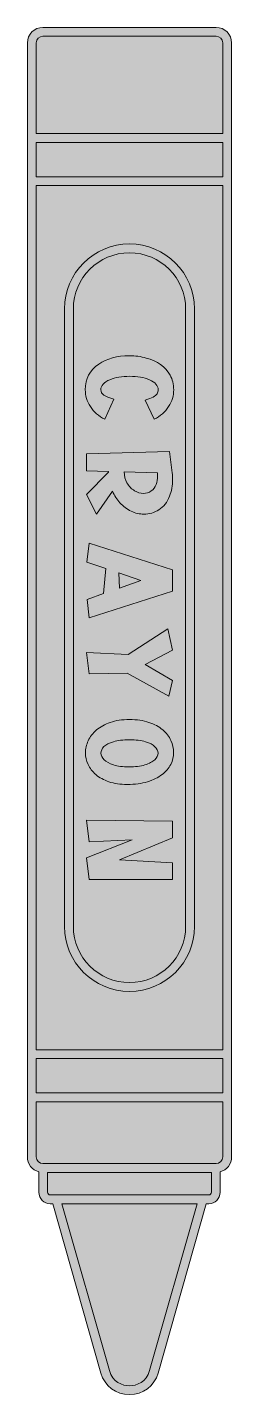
# Model space of a CAD drawing. Header units: inches. Extents: x 1.71 to 2.29, y -3.94 to -0.06.
import ezdxf

# ---------------------------------------------------------------- set-up
doc = ezdxf.new("R2010")
doc.units = ezdxf.units.IN
doc.header["$MEASUREMENT"] = 0
doc.layers.add('Crayon', color=7, linetype='Continuous', lineweight=0)

msp = doc.modelspace()

# ---------------------------------------------------------------- hatches: boundary and pattern name
at = {"layer": 'Crayon', "true_color": 0xf8e0c5, "transparency": 33554687}
h = msp.add_hatch(color=254, dxfattribs=at)
h.dxf.hatch_style = 2
edge = h.paths.add_edge_path()
edge.add_spline(control_points=[(2.2449, -0.0621), (2.2449, -0.0621), (1.7551, -0.0621), (1.7551, -0.0621), (1.7307, -0.0621), (1.7109, -0.0819), (1.7109, -0.1062), (1.7109, -0.1062), (1.7109, -3.2639), (1.7109, -3.2639), (1.7109, -3.2842), (1.7247, -3.3011), (1.7433, -3.3063), (1.7433, -3.3063), (1.7433, -3.3642), (1.7433, -3.3642), (1.7433, -3.3821), (1.7578, -3.3967), (1.7757, -3.3967), (1.7757, -3.3967), (1.7829, -3.3967), (1.7829, -3.3967), (1.7829, -3.3967), (1.919, -3.8767), (1.919, -3.8767), (1.9295, -3.9139), (1.9613, -3.9379), (2, -3.9379), (2.0387, -3.9379), (2.0705, -3.9139), (2.081, -3.8767), (2.081, -3.8767), (2.2171, -3.3967), (2.2171, -3.3967), (2.2171, -3.3967), (2.2243, -3.3967), (2.2243, -3.3967), (2.2422, -3.3967), (2.2567, -3.3821), (2.2567, -3.3642), (2.2567, -3.3642), (2.2567, -3.3063), (2.2567, -3.3063), (2.2753, -3.3011), (2.2891, -3.2842), (2.2891, -3.2639), (2.2891, -3.2639), (2.2891, -0.1062), (2.2891, -0.1062), (2.2891, -0.0819), (2.2693, -0.0621), (2.2449, -0.0621)], knot_values=[0, 0, 0, 0, 1, 1, 1, 2, 2, 2, 3, 3, 3, 4, 4, 4, 5, 5, 5, 6, 6, 6, 7, 7, 7, 8, 8, 8, 9, 9, 9, 10, 10, 10, 11, 11, 11, 12, 12, 12, 13, 13, 13, 14, 14, 14, 15, 15, 15, 16, 16, 16, 17, 17, 17, 17], degree=3, periodic=0)
at = {"layer": 'Crayon', "true_color": 0x333333, "transparency": 33554687}
h = msp.add_hatch(color=250, dxfattribs=at)
h.dxf.hatch_style = 2
edge = h.paths.add_edge_path()
edge.add_spline(control_points=[(1.8787, -2.3094), (1.8787, -2.3094), (2.1213, -2.3123), (2.1213, -2.3123), (2.1213, -2.3123), (2.1213, -2.3599), (2.1213, -2.3599), (2.1213, -2.3599), (1.9718, -2.4216), (1.9718, -2.4216), (1.9718, -2.4216), (2.1213, -2.4304), (2.1213, -2.4304), (2.1213, -2.4304), (2.1213, -2.4777), (2.1213, -2.4777), (2.1213, -2.4777), (1.8862, -2.4777), (1.8862, -2.4777), (1.8862, -2.4777), (1.8787, -2.4161), (1.8787, -2.4161), (1.8787, -2.4161), (2.0074, -2.3651), (2.0074, -2.3651), (2.0074, -2.3651), (1.8862, -2.3707), (1.8862, -2.3707), (1.8862, -2.3707), (1.8787, -2.3094), (1.8787, -2.3094)], knot_values=[0, 0, 0, 0, 1, 1, 1, 2, 2, 2, 3, 3, 3, 4, 4, 4, 5, 5, 5, 6, 6, 6, 7, 7, 7, 8, 8, 8, 9, 9, 9, 10, 10, 10, 10], degree=3, periodic=0)
edge = h.paths.add_edge_path()
edge.add_spline(control_points=[(2.0715, -2.138), (2.0652, -2.144), (2.0559, -2.1489), (2.0436, -2.1528), (2.0313, -2.1566), (2.016, -2.1586), (1.9979, -2.1586), (1.9808, -2.1586), (1.9663, -2.1567), (1.9546, -2.1528), (1.9429, -2.149), (1.9341, -2.1442), (1.9281, -2.1383), (1.9221, -2.1324), (1.9191, -2.1261), (1.9191, -2.1193), (1.9191, -2.1129), (1.922, -2.1068), (1.9278, -2.1011), (1.9335, -2.0954), (1.9424, -2.0908), (1.9545, -2.0871), (1.9665, -2.0835), (1.9817, -2.0817), (2, -2.0817), (2.0182, -2.0817), (2.0333, -2.0835), (2.0453, -2.0871), (2.0573, -2.0908), (2.0662, -2.0955), (2.0721, -2.1012), (2.078, -2.1069), (2.0809, -2.1129), (2.0809, -2.1191), (2.0809, -2.1257), (2.0778, -2.132), (2.0715, -2.138)], knot_values=[0, 0, 0, 0, 1, 1, 1, 2, 2, 2, 3, 3, 3, 4, 4, 4, 5, 5, 5, 6, 6, 6, 7, 7, 7, 8, 8, 8, 9, 9, 9, 10, 10, 10, 11, 11, 11, 12, 12, 12, 12], degree=3, periodic=0)
edge = h.paths.add_edge_path()
edge.add_spline(control_points=[(2.094, -2.0535), (2.0836, -2.0446), (2.0705, -2.0375), (2.0549, -2.0322), (2.0392, -2.0269), (2.0209, -2.0242), (2, -2.0242), (1.9793, -2.0242), (1.9612, -2.0269), (1.9456, -2.0323), (1.9301, -2.0376), (1.9171, -2.0448), (1.9066, -2.0538), (1.8961, -2.0628), (1.8883, -2.0729), (1.8831, -2.0842), (1.8779, -2.0954), (1.8753, -2.1069), (1.8753, -2.1187), (1.8753, -2.13), (1.8778, -2.141), (1.8827, -2.1516), (1.8876, -2.1623), (1.895, -2.1718), (1.9048, -2.1803), (1.9146, -2.1888), (1.927, -2.1955), (1.9418, -2.2006), (1.9566, -2.2056), (1.9738, -2.2081), (1.9936, -2.2081), (2.0154, -2.2081), (2.0346, -2.2056), (2.051, -2.2006), (2.0674, -2.1955), (2.0811, -2.1887), (2.0921, -2.1802), (2.1031, -2.1717), (2.1113, -2.162), (2.1168, -2.1512), (2.1223, -2.1403), (2.125, -2.1292), (2.125, -2.1177), (2.125, -2.106), (2.1224, -2.0946), (2.1173, -2.0835), (2.1121, -2.0724), (2.1044, -2.0624), (2.094, -2.0535)], knot_values=[0, 0, 0, 0, 1, 1, 1, 2, 2, 2, 3, 3, 3, 4, 4, 4, 5, 5, 5, 6, 6, 6, 7, 7, 7, 8, 8, 8, 9, 9, 9, 10, 10, 10, 11, 11, 11, 12, 12, 12, 13, 13, 13, 14, 14, 14, 15, 15, 15, 16, 16, 16, 16], degree=3, periodic=0)
edge = h.paths.add_edge_path()
edge.add_spline(control_points=[(1.8787, -1.8338), (1.8787, -1.8338), (1.9963, -1.8394), (1.9963, -1.8394), (1.9963, -1.8394), (2.1084, -1.767), (2.1084, -1.767), (2.1084, -1.767), (2.1221, -1.8278), (2.1221, -1.8278), (2.1221, -1.8278), (2.0444, -1.8682), (2.0444, -1.8682), (2.0444, -1.8682), (2.122, -1.9131), (2.122, -1.9131), (2.122, -1.9131), (2.1113, -1.9582), (2.1113, -1.9582), (2.1113, -1.9582), (1.9932, -1.8925), (1.9932, -1.8925), (1.9932, -1.8925), (1.8862, -1.8946), (1.8862, -1.8946), (1.8862, -1.8946), (1.8787, -1.8338), (1.8787, -1.8338)], knot_values=[0, 0, 0, 0, 1, 1, 1, 2, 2, 2, 3, 3, 3, 4, 4, 4, 5, 5, 5, 6, 6, 6, 7, 7, 7, 8, 8, 8, 9, 9, 9, 9], degree=3, periodic=0)
edge = h.paths.add_edge_path()
edge.add_spline(control_points=[(2.0317, -1.6302), (2.0317, -1.6302), (1.9714, -1.6514), (1.9714, -1.6514), (1.9714, -1.6514), (1.9694, -1.6088), (1.9694, -1.6088), (1.9694, -1.6088), (2.0317, -1.6302), (2.0317, -1.6302)], knot_values=[0, 0, 0, 0, 1, 1, 1, 2, 2, 2, 3, 3, 3, 3], degree=3, periodic=0)
edge = h.paths.add_edge_path()
edge.add_spline(control_points=[(1.8798, -1.6836), (1.8798, -1.6836), (1.8862, -1.736), (1.8862, -1.736), (1.8862, -1.736), (2.1213, -1.6602), (2.1213, -1.6602), (2.1213, -1.6602), (2.1213, -1.5999), (2.1213, -1.5999), (2.1213, -1.5999), (1.8862, -1.5241), (1.8862, -1.5241), (1.8862, -1.5241), (1.8796, -1.5777), (1.8796, -1.5777), (1.8796, -1.5777), (1.9327, -1.596), (1.9327, -1.596), (1.9327, -1.596), (1.9268, -1.667), (1.9268, -1.667), (1.9268, -1.667), (1.8798, -1.6836), (1.8798, -1.6836)], knot_values=[0, 0, 0, 0, 1, 1, 1, 2, 2, 2, 3, 3, 3, 4, 4, 4, 5, 5, 5, 6, 6, 6, 7, 7, 7, 8, 8, 8, 8], degree=3, periodic=0)
edge = h.paths.add_edge_path()
edge.add_spline(control_points=[(2.0792, -1.3247), (2.0794, -1.3278), (2.0795, -1.3308), (2.0795, -1.3337), (2.0795, -1.3422), (2.0781, -1.3503), (2.0755, -1.358), (2.0728, -1.3657), (2.0682, -1.3718), (2.0616, -1.3763), (2.0551, -1.3808), (2.0478, -1.3831), (2.0399, -1.3831), (2.0311, -1.3831), (2.0225, -1.3806), (2.014, -1.3755), (2.0055, -1.3705), (1.9985, -1.3631), (1.9929, -1.3533), (1.9879, -1.3446), (1.9851, -1.3342), (1.9846, -1.322), (1.9846, -1.322), (2.0792, -1.3247), (2.0792, -1.3247)], knot_values=[0, 0, 0, 0, 1, 1, 1, 2, 2, 2, 3, 3, 3, 4, 4, 4, 5, 5, 5, 6, 6, 6, 7, 7, 7, 8, 8, 8, 8], degree=3, periodic=0)
edge = h.paths.add_edge_path()
edge.add_spline(control_points=[(1.9062, -1.442), (1.9062, -1.442), (1.9521, -1.377), (1.9521, -1.377), (1.9574, -1.3895), (1.9642, -1.4004), (1.9725, -1.4095), (1.9821, -1.4201), (1.9929, -1.4282), (2.0047, -1.4337), (2.0166, -1.4392), (2.0286, -1.442), (2.0407, -1.442), (2.056, -1.442), (2.0702, -1.4378), (2.0833, -1.4295), (2.0964, -1.4212), (2.1065, -1.4084), (2.1136, -1.391), (2.1191, -1.3775), (2.1218, -1.3611), (2.1218, -1.3417), (2.1218, -1.3364), (2.1216, -1.3308), (2.1212, -1.3249), (2.1212, -1.3249), (2.1137, -1.2647), (2.1137, -1.2647), (2.1137, -1.2647), (1.8787, -1.2714), (1.8787, -1.2714), (1.8787, -1.2714), (1.8787, -1.3191), (1.8787, -1.3191), (1.8787, -1.3191), (1.9406, -1.3208), (1.9406, -1.3208), (1.9406, -1.3208), (1.9408, -1.3232), (1.9408, -1.3232), (1.9408, -1.3232), (1.8787, -1.3863), (1.8787, -1.3863), (1.8787, -1.3863), (1.9062, -1.442), (1.9062, -1.442)], knot_values=[0, 0, 0, 0, 1, 1, 1, 2, 2, 2, 3, 3, 3, 4, 4, 4, 5, 5, 5, 6, 6, 6, 7, 7, 7, 8, 8, 8, 9, 9, 9, 10, 10, 10, 11, 11, 11, 12, 12, 12, 13, 13, 13, 14, 14, 14, 15, 15, 15, 15], degree=3, periodic=0)
edge = h.paths.add_edge_path()
edge.add_spline(control_points=[(2.1149, -1.0477), (2.1217, -1.0597), (2.1252, -1.0737), (2.1252, -1.0895), (2.1252, -1.1062), (2.1204, -1.1221), (2.1107, -1.1372), (2.101, -1.1524), (2.0874, -1.1643), (2.0698, -1.1729), (2.0698, -1.1729), (2.0447, -1.1185), (2.0447, -1.1185), (2.0543, -1.1159), (2.0617, -1.1132), (2.067, -1.1102), (2.0723, -1.1073), (2.076, -1.1041), (2.0781, -1.1006), (2.0802, -1.0972), (2.0812, -1.0935), (2.0812, -1.0895), (2.0812, -1.0775), (2.0729, -1.068), (2.0562, -1.0609), (2.0409, -1.0545), (2.0224, -1.0512), (2.0006, -1.0512), (1.9789, -1.0512), (1.9601, -1.0545), (1.9445, -1.0609), (1.9273, -1.0678), (1.9188, -1.0773), (1.9188, -1.0895), (1.9188, -1.0955), (1.9217, -1.1006), (1.9275, -1.1046), (1.9334, -1.1086), (1.9429, -1.1123), (1.9561, -1.1158), (1.9561, -1.1158), (1.9302, -1.1729), (1.9302, -1.1729), (1.9126, -1.1643), (1.899, -1.1524), (1.8893, -1.1372), (1.8796, -1.1221), (1.8748, -1.1062), (1.8748, -1.0895), (1.8748, -1.0583), (1.8875, -1.034), (1.913, -1.0166), (1.9359, -1.0009), (1.9648, -0.993), (1.9995, -0.993), (2.0161, -0.993), (2.0321, -0.9951), (2.0475, -0.9994), (2.079, -1.0081), (2.1015, -1.0242), (2.1149, -1.0477)], knot_values=[0, 0, 0, 0, 1, 1, 1, 2, 2, 2, 3, 3, 3, 4, 4, 4, 5, 5, 5, 6, 6, 6, 7, 7, 7, 8, 8, 8, 9, 9, 9, 10, 10, 10, 11, 11, 11, 12, 12, 12, 13, 13, 13, 14, 14, 14, 15, 15, 15, 16, 16, 16, 17, 17, 17, 18, 18, 18, 19, 19, 19, 20, 20, 20, 20], degree=3, periodic=0)
edge = h.paths.add_edge_path()
edge.add_spline(control_points=[(2.159, -2.6108), (2.159, -2.6985), (2.0877, -2.7698), (2, -2.7698), (1.9123, -2.7698), (1.841, -2.6985), (1.841, -2.6108), (1.841, -2.6108), (1.841, -0.8602), (1.841, -0.8602), (1.841, -0.7726), (1.9123, -0.7012), (2, -0.7012), (2.0877, -0.7012), (2.159, -0.7726), (2.159, -0.8602), (2.159, -0.8602), (2.159, -2.6108), (2.159, -2.6108)], knot_values=[0, 0, 0, 0, 1, 1, 1, 2, 2, 2, 3, 3, 3, 4, 4, 4, 5, 5, 5, 6, 6, 6, 6], degree=3, periodic=0)
edge = h.paths.add_edge_path()
edge.add_spline(control_points=[(2, -0.6762), (1.8986, -0.6762), (1.816, -0.7588), (1.816, -0.8602), (1.816, -0.8602), (1.816, -2.6108), (1.816, -2.6108), (1.816, -2.7123), (1.8986, -2.7948), (2, -2.7948), (2.1014, -2.7948), (2.184, -2.7123), (2.184, -2.6108), (2.184, -2.6108), (2.184, -0.8602), (2.184, -0.8602), (2.184, -0.7588), (2.1014, -0.6762), (2, -0.6762)], knot_values=[0, 0, 0, 0, 1, 1, 1, 2, 2, 2, 3, 3, 3, 4, 4, 4, 5, 5, 5, 6, 6, 6, 6], degree=3, periodic=0)
edge = h.paths.add_edge_path()
edge.add_spline(control_points=[(2.2449, -3.2831), (2.2449, -3.2831), (1.7551, -3.2831), (1.7551, -3.2831), (1.7445, -3.2831), (1.7359, -3.2745), (1.7359, -3.2639), (1.7359, -3.2639), (1.7359, -3.1077), (1.7359, -3.1077), (1.7359, -3.1077), (2.2641, -3.1077), (2.2641, -3.1077), (2.2641, -3.1077), (2.2641, -3.2639), (2.2641, -3.2639), (2.2641, -3.2745), (2.2555, -3.2831), (2.2449, -3.2831)], knot_values=[0, 0, 0, 0, 1, 1, 1, 2, 2, 2, 3, 3, 3, 4, 4, 4, 5, 5, 5, 6, 6, 6, 6], degree=3, periodic=0)
edge = h.paths.add_edge_path()
edge.add_spline(control_points=[(2.2243, -3.3717), (2.2243, -3.3717), (1.7757, -3.3717), (1.7757, -3.3717), (1.7716, -3.3717), (1.7683, -3.3683), (1.7683, -3.3642), (1.7683, -3.3642), (1.7683, -3.3081), (1.7683, -3.3081), (1.7683, -3.3081), (2.2317, -3.3081), (2.2317, -3.3081), (2.2317, -3.3081), (2.2317, -3.3642), (2.2317, -3.3642), (2.2317, -3.3683), (2.2284, -3.3717), (2.2243, -3.3717)], knot_values=[0, 0, 0, 0, 1, 1, 1, 2, 2, 2, 3, 3, 3, 4, 4, 4, 5, 5, 5, 6, 6, 6, 6], degree=3, periodic=0)
edge = h.paths.add_edge_path()
edge.add_spline(control_points=[(2.057, -3.8698), (2.048, -3.9017), (2.0207, -3.9129), (2, -3.9129), (1.9793, -3.9129), (1.952, -3.9016), (1.943, -3.8698), (1.943, -3.8698), (1.8089, -3.3967), (1.8089, -3.3967), (1.8089, -3.3967), (2.1911, -3.3967), (2.1911, -3.3967), (2.1911, -3.3967), (2.057, -3.8698), (2.057, -3.8698)], knot_values=[0, 0, 0, 0, 1, 1, 1, 2, 2, 2, 3, 3, 3, 4, 4, 4, 5, 5, 5, 5], degree=3, periodic=0)
edge = h.paths.add_edge_path()
edge.add_spline(control_points=[(1.7359, -0.4856), (1.7359, -0.4856), (1.7359, -0.3883), (1.7359, -0.3883), (1.7359, -0.3883), (2.2641, -0.3883), (2.2641, -0.3883), (2.2641, -0.3883), (2.2641, -0.4856), (2.2641, -0.4856), (2.2641, -0.4856), (1.7359, -0.4856), (1.7359, -0.4856)], knot_values=[0, 0, 0, 0, 1, 1, 1, 2, 2, 2, 3, 3, 3, 4, 4, 4, 4], degree=3, periodic=0)
edge = h.paths.add_edge_path()
edge.add_spline(control_points=[(2.2641, -2.9854), (2.2641, -2.9854), (2.2641, -3.0827), (2.2641, -3.0827), (2.2641, -3.0827), (1.7359, -3.0827), (1.7359, -3.0827), (1.7359, -3.0827), (1.7359, -2.9854), (1.7359, -2.9854), (1.7359, -2.9854), (2.2641, -2.9854), (2.2641, -2.9854)], knot_values=[0, 0, 0, 0, 1, 1, 1, 2, 2, 2, 3, 3, 3, 4, 4, 4, 4], degree=3, periodic=0)
edge = h.paths.add_edge_path()
edge.add_spline(control_points=[(1.7359, -2.9604), (1.7359, -2.9604), (1.7359, -0.5106), (1.7359, -0.5106), (1.7359, -0.5106), (2.2641, -0.5106), (2.2641, -0.5106), (2.2641, -0.5106), (2.2641, -2.9604), (2.2641, -2.9604), (2.2641, -2.9604), (1.7359, -2.9604), (1.7359, -2.9604)], knot_values=[0, 0, 0, 0, 1, 1, 1, 2, 2, 2, 3, 3, 3, 4, 4, 4, 4], degree=3, periodic=0)
edge = h.paths.add_edge_path()
edge.add_spline(control_points=[(1.7551, -0.0871), (1.7551, -0.0871), (2.2449, -0.0871), (2.2449, -0.0871), (2.2555, -0.0871), (2.2641, -0.0957), (2.2641, -0.1062), (2.2641, -0.1062), (2.2641, -0.3633), (2.2641, -0.3633), (2.2641, -0.3633), (1.7359, -0.3633), (1.7359, -0.3633), (1.7359, -0.3633), (1.7359, -0.1062), (1.7359, -0.1062), (1.7359, -0.0957), (1.7445, -0.0871), (1.7551, -0.0871)], knot_values=[0, 0, 0, 0, 1, 1, 1, 2, 2, 2, 3, 3, 3, 4, 4, 4, 5, 5, 5, 6, 6, 6, 6], degree=3, periodic=0)
edge = h.paths.add_edge_path()
edge.add_spline(control_points=[(2.2449, -0.0621), (2.2449, -0.0621), (1.7551, -0.0621), (1.7551, -0.0621), (1.7307, -0.0621), (1.7109, -0.0819), (1.7109, -0.1062), (1.7109, -0.1062), (1.7109, -3.2639), (1.7109, -3.2639), (1.7109, -3.2842), (1.7247, -3.3011), (1.7433, -3.3063), (1.7433, -3.3063), (1.7433, -3.3642), (1.7433, -3.3642), (1.7433, -3.3821), (1.7578, -3.3967), (1.7757, -3.3967), (1.7757, -3.3967), (1.7829, -3.3967), (1.7829, -3.3967), (1.7829, -3.3967), (1.919, -3.8767), (1.919, -3.8767), (1.9295, -3.9139), (1.9613, -3.9379), (2, -3.9379), (2.0387, -3.9379), (2.0705, -3.9139), (2.081, -3.8767), (2.081, -3.8767), (2.2171, -3.3967), (2.2171, -3.3967), (2.2171, -3.3967), (2.2243, -3.3967), (2.2243, -3.3967), (2.2422, -3.3967), (2.2567, -3.3821), (2.2567, -3.3642), (2.2567, -3.3642), (2.2567, -3.3063), (2.2567, -3.3063), (2.2753, -3.3011), (2.2891, -3.2842), (2.2891, -3.2639), (2.2891, -3.2639), (2.2891, -0.1062), (2.2891, -0.1062), (2.2891, -0.0819), (2.2693, -0.0621), (2.2449, -0.0621)], knot_values=[0, 0, 0, 0, 1, 1, 1, 2, 2, 2, 3, 3, 3, 4, 4, 4, 5, 5, 5, 6, 6, 6, 7, 7, 7, 8, 8, 8, 9, 9, 9, 10, 10, 10, 11, 11, 11, 12, 12, 12, 13, 13, 13, 14, 14, 14, 15, 15, 15, 16, 16, 16, 17, 17, 17, 17], degree=3, periodic=0)

# ---------------------------------------------------------------- linework, layer by layer
at = {"layer": 'Crayon'}
for points, knots in [([(2.2449, -0.0621), (2.2449, -0.0621), (1.7551, -0.0621), (1.7551, -0.0621), (1.7307, -0.0621), (1.7109, -0.0819), (1.7109, -0.1062), (1.7109, -0.1062), (1.7109, -3.2639), (1.7109, -3.2639), (1.7109, -3.2842), (1.7247, -3.3011), (1.7433, -3.3063), (1.7433, -3.3063), (1.7433, -3.3642), (1.7433, -3.3642), (1.7433, -3.3821), (1.7578, -3.3967), (1.7757, -3.3967), (1.7757, -3.3967), (1.7829, -3.3967), (1.7829, -3.3967), (1.7829, -3.3967), (1.919, -3.8767), (1.919, -3.8767), (1.9295, -3.9139), (1.9613, -3.9379), (2, -3.9379), (2.0387, -3.9379), (2.0705, -3.9139), (2.081, -3.8767), (2.081, -3.8767), (2.2171, -3.3967), (2.2171, -3.3967), (2.2171, -3.3967), (2.2243, -3.3967), (2.2243, -3.3967), (2.2422, -3.3967), (2.2567, -3.3821), (2.2567, -3.3642), (2.2567, -3.3642), (2.2567, -3.3063), (2.2567, -3.3063), (2.2753, -3.3011), (2.2891, -3.2842), (2.2891, -3.2639), (2.2891, -3.2639), (2.2891, -0.1062), (2.2891, -0.1062), (2.2891, -0.0819), (2.2693, -0.0621), (2.2449, -0.0621)], [0, 0, 0, 0, 1, 1, 1, 2, 2, 2, 3, 3, 3, 4, 4, 4, 5, 5, 5, 6, 6, 6, 7, 7, 7, 8, 8, 8, 9, 9, 9, 10, 10, 10, 11, 11, 11, 12, 12, 12, 13, 13, 13, 14, 14, 14, 15, 15, 15, 16, 16, 16, 17, 17, 17, 17]), ([(2.2449, -0.0621), (2.2449, -0.0621), (1.7551, -0.0621), (1.7551, -0.0621), (1.7307, -0.0621), (1.7109, -0.0819), (1.7109, -0.1062), (1.7109, -0.1062), (1.7109, -3.2639), (1.7109, -3.2639), (1.7109, -3.2842), (1.7247, -3.3011), (1.7433, -3.3063), (1.7433, -3.3063), (1.7433, -3.3642), (1.7433, -3.3642), (1.7433, -3.3821), (1.7578, -3.3967), (1.7757, -3.3967), (1.7757, -3.3967), (1.7829, -3.3967), (1.7829, -3.3967), (1.7829, -3.3967), (1.919, -3.8767), (1.919, -3.8767), (1.9295, -3.9139), (1.9613, -3.9379), (2, -3.9379), (2.0387, -3.9379), (2.0705, -3.9139), (2.081, -3.8767), (2.081, -3.8767), (2.2171, -3.3967), (2.2171, -3.3967), (2.2171, -3.3967), (2.2243, -3.3967), (2.2243, -3.3967), (2.2422, -3.3967), (2.2567, -3.3821), (2.2567, -3.3642), (2.2567, -3.3642), (2.2567, -3.3063), (2.2567, -3.3063), (2.2753, -3.3011), (2.2891, -3.2842), (2.2891, -3.2639), (2.2891, -3.2639), (2.2891, -0.1062), (2.2891, -0.1062), (2.2891, -0.0819), (2.2693, -0.0621), (2.2449, -0.0621)], [0, 0, 0, 0, 1, 1, 1, 2, 2, 2, 3, 3, 3, 4, 4, 4, 5, 5, 5, 6, 6, 6, 7, 7, 7, 8, 8, 8, 9, 9, 9, 10, 10, 10, 11, 11, 11, 12, 12, 12, 13, 13, 13, 14, 14, 14, 15, 15, 15, 16, 16, 16, 17, 17, 17, 17]), ([(1.7551, -0.0871), (1.7551, -0.0871), (2.2449, -0.0871), (2.2449, -0.0871), (2.2555, -0.0871), (2.2641, -0.0957), (2.2641, -0.1062), (2.2641, -0.1062), (2.2641, -0.3633), (2.2641, -0.3633), (2.2641, -0.3633), (1.7359, -0.3633), (1.7359, -0.3633), (1.7359, -0.3633), (1.7359, -0.1062), (1.7359, -0.1062), (1.7359, -0.0957), (1.7445, -0.0871), (1.7551, -0.0871)], [0, 0, 0, 0, 1, 1, 1, 2, 2, 2, 3, 3, 3, 4, 4, 4, 5, 5, 5, 6, 6, 6, 6]), ([(1.7359, -0.4856), (1.7359, -0.4856), (1.7359, -0.3883), (1.7359, -0.3883), (1.7359, -0.3883), (2.2641, -0.3883), (2.2641, -0.3883), (2.2641, -0.3883), (2.2641, -0.4856), (2.2641, -0.4856), (2.2641, -0.4856), (1.7359, -0.4856), (1.7359, -0.4856)], [0, 0, 0, 0, 1, 1, 1, 2, 2, 2, 3, 3, 3, 4, 4, 4, 4]), ([(1.7359, -2.9604), (1.7359, -2.9604), (1.7359, -0.5106), (1.7359, -0.5106), (1.7359, -0.5106), (2.2641, -0.5106), (2.2641, -0.5106), (2.2641, -0.5106), (2.2641, -2.9604), (2.2641, -2.9604), (2.2641, -2.9604), (1.7359, -2.9604), (1.7359, -2.9604)], [0, 0, 0, 0, 1, 1, 1, 2, 2, 2, 3, 3, 3, 4, 4, 4, 4]), ([(2, -0.6762), (1.8986, -0.6762), (1.816, -0.7588), (1.816, -0.8602), (1.816, -0.8602), (1.816, -2.6108), (1.816, -2.6108), (1.816, -2.7123), (1.8986, -2.7948), (2, -2.7948), (2.1014, -2.7948), (2.184, -2.7123), (2.184, -2.6108), (2.184, -2.6108), (2.184, -0.8602), (2.184, -0.8602), (2.184, -0.7588), (2.1014, -0.6762), (2, -0.6762)], [0, 0, 0, 0, 1, 1, 1, 2, 2, 2, 3, 3, 3, 4, 4, 4, 5, 5, 5, 6, 6, 6, 6]), ([(2.159, -2.6108), (2.159, -2.6985), (2.0877, -2.7698), (2, -2.7698), (1.9123, -2.7698), (1.841, -2.6985), (1.841, -2.6108), (1.841, -2.6108), (1.841, -0.8602), (1.841, -0.8602), (1.841, -0.7726), (1.9123, -0.7012), (2, -0.7012), (2.0877, -0.7012), (2.159, -0.7726), (2.159, -0.8602), (2.159, -0.8602), (2.159, -2.6108), (2.159, -2.6108)], [0, 0, 0, 0, 1, 1, 1, 2, 2, 2, 3, 3, 3, 4, 4, 4, 5, 5, 5, 6, 6, 6, 6]), ([(2.1149, -1.0477), (2.1217, -1.0597), (2.1252, -1.0737), (2.1252, -1.0895), (2.1252, -1.1062), (2.1204, -1.1221), (2.1107, -1.1372), (2.101, -1.1524), (2.0874, -1.1643), (2.0698, -1.1729), (2.0698, -1.1729), (2.0447, -1.1185), (2.0447, -1.1185), (2.0543, -1.1159), (2.0617, -1.1132), (2.067, -1.1102), (2.0723, -1.1073), (2.076, -1.1041), (2.0781, -1.1006), (2.0802, -1.0972), (2.0812, -1.0935), (2.0812, -1.0895), (2.0812, -1.0775), (2.0729, -1.068), (2.0562, -1.0609), (2.0409, -1.0545), (2.0224, -1.0512), (2.0006, -1.0512), (1.9789, -1.0512), (1.9601, -1.0545), (1.9445, -1.0609), (1.9273, -1.0678), (1.9188, -1.0773), (1.9188, -1.0895), (1.9188, -1.0955), (1.9217, -1.1006), (1.9275, -1.1046), (1.9334, -1.1086), (1.9429, -1.1123), (1.9561, -1.1158), (1.9561, -1.1158), (1.9302, -1.1729), (1.9302, -1.1729), (1.9126, -1.1643), (1.899, -1.1524), (1.8893, -1.1372), (1.8796, -1.1221), (1.8748, -1.1062), (1.8748, -1.0895), (1.8748, -1.0583), (1.8875, -1.034), (1.913, -1.0166), (1.9359, -1.0009), (1.9648, -0.993), (1.9995, -0.993), (2.0161, -0.993), (2.0321, -0.9951), (2.0475, -0.9994), (2.079, -1.0081), (2.1015, -1.0242), (2.1149, -1.0477)], [0, 0, 0, 0, 1, 1, 1, 2, 2, 2, 3, 3, 3, 4, 4, 4, 5, 5, 5, 6, 6, 6, 7, 7, 7, 8, 8, 8, 9, 9, 9, 10, 10, 10, 11, 11, 11, 12, 12, 12, 13, 13, 13, 14, 14, 14, 15, 15, 15, 16, 16, 16, 17, 17, 17, 18, 18, 18, 19, 19, 19, 20, 20, 20, 20]), ([(1.9062, -1.442), (1.9062, -1.442), (1.9521, -1.377), (1.9521, -1.377), (1.9574, -1.3895), (1.9642, -1.4004), (1.9725, -1.4095), (1.9821, -1.4201), (1.9929, -1.4282), (2.0047, -1.4337), (2.0166, -1.4392), (2.0286, -1.442), (2.0407, -1.442), (2.056, -1.442), (2.0702, -1.4378), (2.0833, -1.4295), (2.0964, -1.4212), (2.1065, -1.4084), (2.1136, -1.391), (2.1191, -1.3775), (2.1218, -1.3611), (2.1218, -1.3417), (2.1218, -1.3364), (2.1216, -1.3308), (2.1212, -1.3249), (2.1212, -1.3249), (2.1137, -1.2647), (2.1137, -1.2647), (2.1137, -1.2647), (1.8787, -1.2714), (1.8787, -1.2714), (1.8787, -1.2714), (1.8787, -1.3191), (1.8787, -1.3191), (1.8787, -1.3191), (1.9406, -1.3208), (1.9406, -1.3208), (1.9406, -1.3208), (1.9408, -1.3232), (1.9408, -1.3232), (1.9408, -1.3232), (1.8787, -1.3863), (1.8787, -1.3863), (1.8787, -1.3863), (1.9062, -1.442), (1.9062, -1.442)], [0, 0, 0, 0, 1, 1, 1, 2, 2, 2, 3, 3, 3, 4, 4, 4, 5, 5, 5, 6, 6, 6, 7, 7, 7, 8, 8, 8, 9, 9, 9, 10, 10, 10, 11, 11, 11, 12, 12, 12, 13, 13, 13, 14, 14, 14, 15, 15, 15, 15]), ([(2.0792, -1.3247), (2.0794, -1.3278), (2.0795, -1.3308), (2.0795, -1.3337), (2.0795, -1.3422), (2.0781, -1.3503), (2.0755, -1.358), (2.0728, -1.3657), (2.0682, -1.3718), (2.0616, -1.3763), (2.0551, -1.3808), (2.0478, -1.3831), (2.0399, -1.3831), (2.0311, -1.3831), (2.0225, -1.3806), (2.014, -1.3755), (2.0055, -1.3705), (1.9985, -1.3631), (1.9929, -1.3533), (1.9879, -1.3446), (1.9851, -1.3342), (1.9846, -1.322), (1.9846, -1.322), (2.0792, -1.3247), (2.0792, -1.3247)], [0, 0, 0, 0, 1, 1, 1, 2, 2, 2, 3, 3, 3, 4, 4, 4, 5, 5, 5, 6, 6, 6, 7, 7, 7, 8, 8, 8, 8]), ([(1.8798, -1.6836), (1.8798, -1.6836), (1.8862, -1.736), (1.8862, -1.736), (1.8862, -1.736), (2.1213, -1.6602), (2.1213, -1.6602), (2.1213, -1.6602), (2.1213, -1.5999), (2.1213, -1.5999), (2.1213, -1.5999), (1.8862, -1.5241), (1.8862, -1.5241), (1.8862, -1.5241), (1.8796, -1.5777), (1.8796, -1.5777), (1.8796, -1.5777), (1.9327, -1.596), (1.9327, -1.596), (1.9327, -1.596), (1.9268, -1.667), (1.9268, -1.667), (1.9268, -1.667), (1.8798, -1.6836), (1.8798, -1.6836)], [0, 0, 0, 0, 1, 1, 1, 2, 2, 2, 3, 3, 3, 4, 4, 4, 5, 5, 5, 6, 6, 6, 7, 7, 7, 8, 8, 8, 8]), ([(2.0317, -1.6302), (2.0317, -1.6302), (1.9714, -1.6514), (1.9714, -1.6514), (1.9714, -1.6514), (1.9694, -1.6088), (1.9694, -1.6088), (1.9694, -1.6088), (2.0317, -1.6302), (2.0317, -1.6302)], [0, 0, 0, 0, 1, 1, 1, 2, 2, 2, 3, 3, 3, 3]), ([(1.8787, -1.8338), (1.8787, -1.8338), (1.9963, -1.8394), (1.9963, -1.8394), (1.9963, -1.8394), (2.1084, -1.767), (2.1084, -1.767), (2.1084, -1.767), (2.1221, -1.8278), (2.1221, -1.8278), (2.1221, -1.8278), (2.0444, -1.8682), (2.0444, -1.8682), (2.0444, -1.8682), (2.122, -1.9131), (2.122, -1.9131), (2.122, -1.9131), (2.1113, -1.9582), (2.1113, -1.9582), (2.1113, -1.9582), (1.9932, -1.8925), (1.9932, -1.8925), (1.9932, -1.8925), (1.8862, -1.8946), (1.8862, -1.8946), (1.8862, -1.8946), (1.8787, -1.8338), (1.8787, -1.8338)], [0, 0, 0, 0, 1, 1, 1, 2, 2, 2, 3, 3, 3, 4, 4, 4, 5, 5, 5, 6, 6, 6, 7, 7, 7, 8, 8, 8, 9, 9, 9, 9]), ([(2.094, -2.0535), (2.0836, -2.0446), (2.0705, -2.0375), (2.0549, -2.0322), (2.0392, -2.0269), (2.0209, -2.0242), (2, -2.0242), (1.9793, -2.0242), (1.9612, -2.0269), (1.9456, -2.0323), (1.9301, -2.0376), (1.9171, -2.0448), (1.9066, -2.0538), (1.8961, -2.0628), (1.8883, -2.0729), (1.8831, -2.0842), (1.8779, -2.0954), (1.8753, -2.1069), (1.8753, -2.1187), (1.8753, -2.13), (1.8778, -2.141), (1.8827, -2.1516), (1.8876, -2.1623), (1.895, -2.1718), (1.9048, -2.1803), (1.9146, -2.1888), (1.927, -2.1955), (1.9418, -2.2006), (1.9566, -2.2056), (1.9738, -2.2081), (1.9936, -2.2081), (2.0154, -2.2081), (2.0346, -2.2056), (2.051, -2.2006), (2.0674, -2.1955), (2.0811, -2.1887), (2.0921, -2.1802), (2.1031, -2.1717), (2.1113, -2.162), (2.1168, -2.1512), (2.1223, -2.1403), (2.125, -2.1292), (2.125, -2.1177), (2.125, -2.106), (2.1224, -2.0946), (2.1173, -2.0835), (2.1121, -2.0724), (2.1044, -2.0624), (2.094, -2.0535)], [0, 0, 0, 0, 1, 1, 1, 2, 2, 2, 3, 3, 3, 4, 4, 4, 5, 5, 5, 6, 6, 6, 7, 7, 7, 8, 8, 8, 9, 9, 9, 10, 10, 10, 11, 11, 11, 12, 12, 12, 13, 13, 13, 14, 14, 14, 15, 15, 15, 16, 16, 16, 16]), ([(2.0715, -2.138), (2.0652, -2.144), (2.0559, -2.1489), (2.0436, -2.1528), (2.0313, -2.1566), (2.016, -2.1586), (1.9979, -2.1586), (1.9808, -2.1586), (1.9663, -2.1567), (1.9546, -2.1528), (1.9429, -2.149), (1.9341, -2.1442), (1.9281, -2.1383), (1.9221, -2.1324), (1.9191, -2.1261), (1.9191, -2.1193), (1.9191, -2.1129), (1.922, -2.1068), (1.9278, -2.1011), (1.9335, -2.0954), (1.9424, -2.0908), (1.9545, -2.0871), (1.9665, -2.0835), (1.9817, -2.0817), (2, -2.0817), (2.0182, -2.0817), (2.0333, -2.0835), (2.0453, -2.0871), (2.0573, -2.0908), (2.0662, -2.0955), (2.0721, -2.1012), (2.078, -2.1069), (2.0809, -2.1129), (2.0809, -2.1191), (2.0809, -2.1257), (2.0778, -2.132), (2.0715, -2.138)], [0, 0, 0, 0, 1, 1, 1, 2, 2, 2, 3, 3, 3, 4, 4, 4, 5, 5, 5, 6, 6, 6, 7, 7, 7, 8, 8, 8, 9, 9, 9, 10, 10, 10, 11, 11, 11, 12, 12, 12, 12]), ([(1.8787, -2.3094), (1.8787, -2.3094), (2.1213, -2.3123), (2.1213, -2.3123), (2.1213, -2.3123), (2.1213, -2.3599), (2.1213, -2.3599), (2.1213, -2.3599), (1.9718, -2.4216), (1.9718, -2.4216), (1.9718, -2.4216), (2.1213, -2.4304), (2.1213, -2.4304), (2.1213, -2.4304), (2.1213, -2.4777), (2.1213, -2.4777), (2.1213, -2.4777), (1.8862, -2.4777), (1.8862, -2.4777), (1.8862, -2.4777), (1.8787, -2.4161), (1.8787, -2.4161), (1.8787, -2.4161), (2.0074, -2.3651), (2.0074, -2.3651), (2.0074, -2.3651), (1.8862, -2.3707), (1.8862, -2.3707), (1.8862, -2.3707), (1.8787, -2.3094), (1.8787, -2.3094)], [0, 0, 0, 0, 1, 1, 1, 2, 2, 2, 3, 3, 3, 4, 4, 4, 5, 5, 5, 6, 6, 6, 7, 7, 7, 8, 8, 8, 9, 9, 9, 10, 10, 10, 10]), ([(2.2641, -2.9854), (2.2641, -2.9854), (2.2641, -3.0827), (2.2641, -3.0827), (2.2641, -3.0827), (1.7359, -3.0827), (1.7359, -3.0827), (1.7359, -3.0827), (1.7359, -2.9854), (1.7359, -2.9854), (1.7359, -2.9854), (2.2641, -2.9854), (2.2641, -2.9854)], [0, 0, 0, 0, 1, 1, 1, 2, 2, 2, 3, 3, 3, 4, 4, 4, 4]), ([(2.2449, -3.2831), (2.2449, -3.2831), (1.7551, -3.2831), (1.7551, -3.2831), (1.7445, -3.2831), (1.7359, -3.2745), (1.7359, -3.2639), (1.7359, -3.2639), (1.7359, -3.1077), (1.7359, -3.1077), (1.7359, -3.1077), (2.2641, -3.1077), (2.2641, -3.1077), (2.2641, -3.1077), (2.2641, -3.2639), (2.2641, -3.2639), (2.2641, -3.2745), (2.2555, -3.2831), (2.2449, -3.2831)], [0, 0, 0, 0, 1, 1, 1, 2, 2, 2, 3, 3, 3, 4, 4, 4, 5, 5, 5, 6, 6, 6, 6]), ([(2.2243, -3.3717), (2.2243, -3.3717), (1.7757, -3.3717), (1.7757, -3.3717), (1.7716, -3.3717), (1.7683, -3.3683), (1.7683, -3.3642), (1.7683, -3.3642), (1.7683, -3.3081), (1.7683, -3.3081), (1.7683, -3.3081), (2.2317, -3.3081), (2.2317, -3.3081), (2.2317, -3.3081), (2.2317, -3.3642), (2.2317, -3.3642), (2.2317, -3.3683), (2.2284, -3.3717), (2.2243, -3.3717)], [0, 0, 0, 0, 1, 1, 1, 2, 2, 2, 3, 3, 3, 4, 4, 4, 5, 5, 5, 6, 6, 6, 6]), ([(2.057, -3.8698), (2.048, -3.9017), (2.0207, -3.9129), (2, -3.9129), (1.9793, -3.9129), (1.952, -3.9016), (1.943, -3.8698), (1.943, -3.8698), (1.8089, -3.3967), (1.8089, -3.3967), (1.8089, -3.3967), (2.1911, -3.3967), (2.1911, -3.3967), (2.1911, -3.3967), (2.057, -3.8698), (2.057, -3.8698)], [0, 0, 0, 0, 1, 1, 1, 2, 2, 2, 3, 3, 3, 4, 4, 4, 5, 5, 5, 5])]:
    msp.add_open_spline(points, degree=3, knots=knots, dxfattribs=at)

doc.saveas('drawing.dxf')
